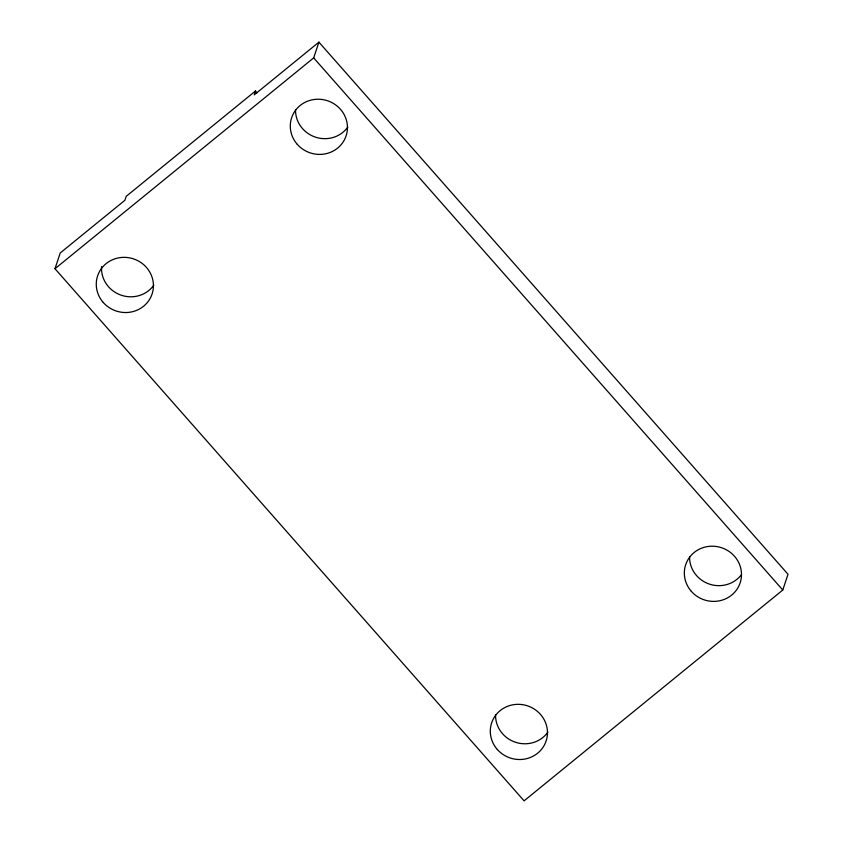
<?xml version="1.0" encoding="UTF-8"?>
<svg xmlns="http://www.w3.org/2000/svg" width="843" height="843" viewBox="0 0 843 843"><rect width="100%" height="100%" fill="white"/><g stroke="black" fill="none" stroke-linecap="round" stroke-linejoin="round"><path stroke-width="1.26" d="M255.555 90.928L254.249 94.859L318.917 42.15L788.015 574.273L782.778 590.016L524.083 800.85L54.985 268.727L60.222 252.984L124.901 200.276L126.208 196.345L255.555 90.928L256.799 93.162M54.985 268.727L313.68 57.893L318.917 42.15M313.68 57.893L782.778 590.016M741.145 575.031A28.704 27.471 18.4 0 1 708.858 583.914A28.704 27.471 18.4 0 1 689.585 556.622M347.811 127.082A28.704 27.471 18.4 0 1 315.408 137.135A28.704 27.471 18.4 0 1 295.535 109.643M547.834 732.198A28.704 27.471 18.4 0 1 515.421 742.24A28.704 27.471 18.4 0 1 495.558 714.748M153.795 285.219A28.704 27.471 18.4 0 1 120.802 295.061A28.704 27.471 18.4 0 1 101.571 266.578M497.328 749.49A28.704 27.471 18.4 0 0 545.916 741.577A28.704 27.471 18.4 0 0 513.419 704.706A28.704 27.471 18.4 0 0 497.328 749.49M691.355 591.365A28.704 27.471 18.4 0 0 739.943 583.451A28.704 27.471 18.4 0 0 707.446 546.58A28.704 27.471 18.4 0 0 691.355 591.365M297.316 144.385A28.704 27.471 18.4 0 0 345.904 136.461A28.704 27.471 18.4 0 0 313.406 99.6A28.704 27.471 18.4 0 0 297.316 144.385M103.289 302.511A28.704 27.471 18.4 0 0 151.877 294.597A28.704 27.471 18.4 0 0 119.379 257.726A28.704 27.471 18.4 0 0 103.289 302.511"/></g></svg>
